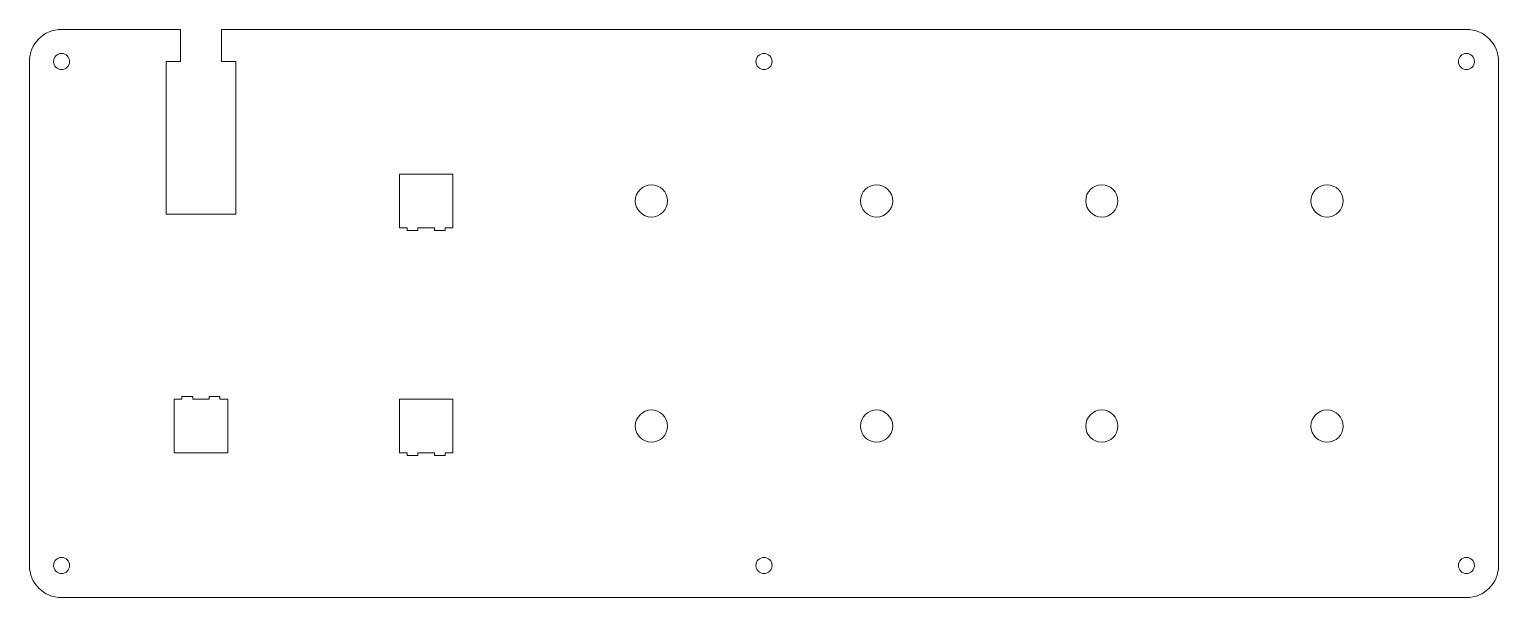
# Model space of a CAD drawing. Header units: millimetres. Extents: x 0 to 274, y -106 to 0.
import ezdxf

# ---------------------------------------------------------------- set-up
doc = ezdxf.new("R2010")
doc.units = ezdxf.units.MM

msp = doc.modelspace()

# ---------------------------------------------------------------- linework, layer by layer
at = {"color": 7, "linetype": 'Continuous', "lineweight": 15}
for p, q in [((28.2, 0), (6, 0)), ((28.2, 0), (28.2, -6)), ((35.8, -6), (35.8, 0)), ((268, 0), (35.8, 0)), ((0, -6), (0, -100)), ((28.2, -6), (25.5, -6)), ((25.5, -6), (25.5, -34.5)), ((38.5, -6), (35.8, -6)), ((38.5, -34.5), (38.5, -6)), ((274, -100), (274, -6)), ((79, -27), (69, -27)), ((69, -27), (69, -37)), ((79, -37), (79, -27)), ((25.5, -34.5), (38.5, -34.5)), ((69, -37), (70.46, -37)), ((70.46, -37), (70.46, -37.5)), ((70.46, -37.5), (72.46, -37.5)), ((72.46, -37.5), (72.46, -37)), ((72.46, -37), (75.54, -37)), ((75.54, -37), (75.54, -37.5)), ((75.54, -37.5), (77.54, -37.5)), ((77.54, -37.5), (77.54, -37)), ((77.54, -37), (79, -37)), ((30.46, -68.5), (28.46, -68.5)), ((28.46, -68.5), (28.46, -69)), ((30.46, -69), (30.46, -68.5)), ((35.54, -68.5), (33.54, -68.5)), ((33.54, -68.5), (33.54, -69)), ((35.54, -69), (35.54, -68.5)), ((28.46, -69), (27, -69)), ((27, -69), (27, -79)), ((33.54, -69), (30.46, -69)), ((37, -69), (35.54, -69)), ((37, -79), (37, -69)), ((79, -69), (69, -69)), ((69, -69), (69, -79)), ((79, -79), (79, -69)), ((27, -79), (37, -79)), ((69, -79), (70.46, -79)), ((70.46, -79), (70.46, -79.5)), ((72.46, -79.5), (72.46, -79)), ((72.46, -79), (75.54, -79)), ((75.54, -79), (75.54, -79.5)), ((77.54, -79.5), (77.54, -79)), ((77.54, -79), (79, -79)), ((70.46, -79.5), (72.46, -79.5)), ((75.54, -79.5), (77.54, -79.5)), ((6, -106), (268, -106))]:
    msp.add_line(p, q, dxfattribs=at)
for centre, radius in [((6, -6), 1.5), ((137, -6), 1.5), ((268, -6), 1.5), ((116, -32), 3), ((158, -32), 3), ((200, -32), 3), ((242, -32), 3), ((116, -74), 3), ((158, -74), 3), ((200, -74), 3), ((242, -74), 3), ((6, -100), 1.5), ((137, -100), 1.5), ((268, -100), 1.5)]:
    msp.add_circle(centre, radius, dxfattribs=at)
for centre, start, end in [((6, -6), 90, 180), ((268, -6), 0, 90), ((6, -100), 180, 270), ((268, -100), 270, 0)]:
    msp.add_arc(centre, 6, start, end, dxfattribs=at)

doc.saveas('drawing.dxf')
